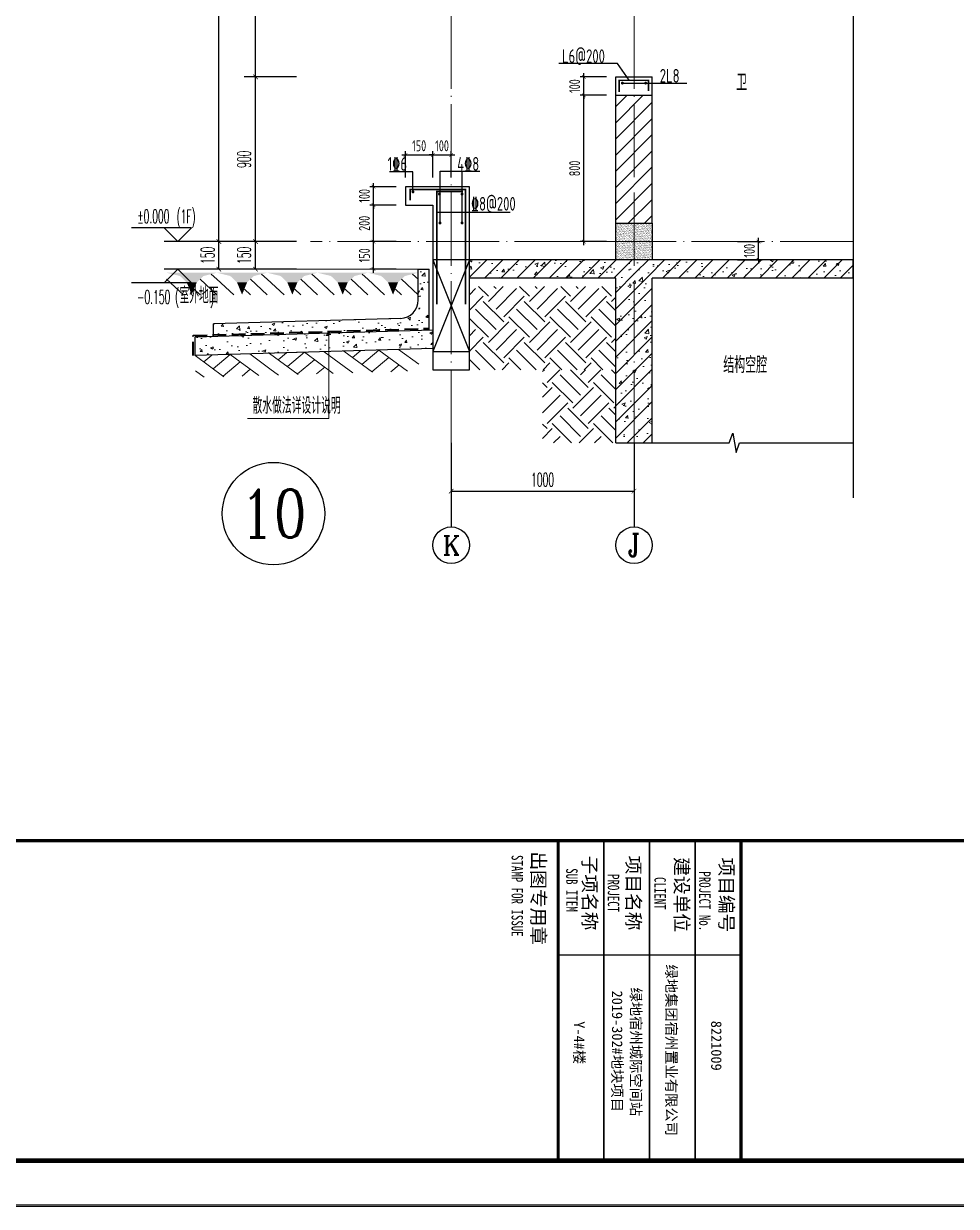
# Model space of a CAD drawing. Extents: x 826826 to 1642106, y -156213 to 399140.
# Drawn here: x 1585848 to 1590949, y 282493 to 288958 of the extents above; entities that cross this region are included whole.
import ezdxf
from ezdxf.enums import TextEntityAlignment as Align

# ---------------------------------------------------------------- set-up
doc = ezdxf.new("R2010")
doc.units = 0
doc.header["$LTSCALE"] = 1000
doc.linetypes.add('DASH', pattern=[0.35, 0.25, -0.1])
doc.linetypes.add('DOTE', pattern=[2.4200000000000004, 2, -0.2, 0.02, -0.2])
doc.layers.get('0').update_dxf_attribs({"linetype": 'CONTINUOUS'})
doc.layers.get('DEFPOINTS').update_dxf_attribs({"linetype": 'CONTINUOUS'})
for name, color, linetype in [('AXIS', 3, 'CONTINUOUS'), ('AXIS_TEXT', 4, 'CONTINUOUS'), ('COLUMN', 4, 'CONTINUOUS'), ('DIM', 2, 'CONTINUOUS'), ('DIM_ELEV', 3, 'CONTINUOUS'), ('DIM_SYMB', 3, 'CONTINUOUS'), ('PUB_DIM', 3, 'CONTINUOUS'), ('PUB_TEXT', 2, 'CONTINUOUS'), ('REIN', 6, 'CONTINUOUS'), ('S-大样-砼线', 7, 'CONTINUOUS'), ('S-引出线', 40, 'CONTINUOUS'), ('TEXT', 2, 'CONTINUOUS'), ('WALL', 5, 'CONTINUOUS'), ('yichutu', 7, 'CONTINUOUS'), ('图签文字', 4, 'CONTINUOUS'), ('立面-看线', 251, 'CONTINUOUS')]:
    doc.layers.add(name, color=color, linetype=linetype)
for name, color, linetype, lineweight in [('DOTE', 251, 'DOTE', 9), ('PUB_HATCH', 8, 'CONTINUOUS', 9), ('图框', 9, 'CONTINUOUS', 18), ('图签', 147, 'CONTINUOUS', 18), ('填充', 251, 'CONTINUOUS', 5), ('平面-排水沟', 86, 'CONTINUOUS', 15), ('立面-中轮廓线', 213, 'CONTINUOUS', 35), ('粉刷', 251, 'CONTINUOUS', 9)]:
    doc.layers.add(name, color=color, linetype=linetype, lineweight=lineweight)
doc.styles.add('_TCH_AXIS', font='COMPLEX', dxfattribs={"bigfont": 'GBCBIG'})
doc.styles.add('_TCH_DIM', font='SIMPLEX.shx', dxfattribs={"width": 0.7, "bigfont": 'GBCBIG.shx'})
doc.styles.add('_TCH_DIM_T3', font='SIMPLEX.shx', dxfattribs={"width": 0.4941176470588236, "bigfont": 'GBCBIG.shx'})
doc.styles.add('COMPLEX', font='COMPLEX')
doc.styles.add('DIM_FONT_T3', font='SIMPLEX', dxfattribs={"width": 0.7058823529411765, "bigfont": 'GBCBIG'})
doc.styles.add('TSSD_DIMENSION', font='Tssdeng.shx', dxfattribs={"width": 0.7, "bigfont": 'tssdchn.shx'})
doc.styles.add('TSSD_REIN', font='tssdeng.shx', dxfattribs={"width": 0.7, "height": 300, "bigfont": 'tssdchn.shx'})
doc.styles.add('w', font='tssdeng.shx', dxfattribs={"width": 0.8, "bigfont": 'tssdchn.shx'})
doc.styles.add('宋体', font='', dxfattribs={"height": 50})
doc.styles.add('建筑图签-1', font='simhei.ttf', dxfattribs={"width": 0.7})
doc.styles.get('宋体').set_extended_font_data('SimSun')
doc.dimstyles.new('_TCH_ARCH&&25', dxfattribs={"dimtxt": 74.375, "dimasz": 25, "dimexe": 62.5, "dimexo": 75, "dimgap": 25, "dimtad": 1, "dimdec": 0, "dimzin": 0, "dimdsep": 46, "dimtxsty": '_TCH_DIM_T3', "dimblk": 'ARCHTICK', "dimcen": 0.09, "dimclrt": 7, "dimazin": 0, "dimtfac": 1, "dimtdec": 0, "dimtix": 1, "dimtmove": 2, "dimatfit": 3, "dimldrblk": 'ARCHTICK', "dimfxl": 0, "dimtolj": 1, "dimtzin": 0, "dimarcsym": 0})
doc.dimstyles.new('TSSD_20_20', dxfattribs={"dimtxt": 60, "dimasz": 20, "dimexe": 20, "dimexo": 50, "dimgap": 20, "dimtad": 1, "dimdec": 0, "dimzin": 0, "dimdsep": 46, "dimtxsty": 'TSSD_DIMENSION', "dimblk": 'ARCHTICK', "dimblk1": 'ARCHTICK', "dimblk2": 'ARCHTICK', "dimcen": 0, "dimdle": 20, "dimclrt": 7, "dimadec": 0, "dimazin": 0, "dimtfac": 1, "dimtdec": 0, "dimtix": 1, "dimtmove": 2, "dimatfit": 3, "dimfxl": 0, "dimtolj": 1, "dimtzin": 0, "dimarcsym": 0})
pattern_1 = [(50.00000000000016, (28072.98604835232, 249033.2504860063), (143.4520365201507, -12.55042699651864), [14.99999999999997, -164.9999999999995]), (355.0000000000001, (28072.98604835232, 249033.2504860063), (-27.7502667226004, 150.4384267400023), [12, -132]), (100.4514000000001, (28084.94038435235, 249032.2046180062), (115.7018763428039, 137.887908412191), [12.74803799999998, -140.2284223999996]), (46.18420000000015, (28072.98604835232, 249073.2504860063), (213.448209725129, -33.10380286580305), [22.5, -247.5]), (96.63560000000004, (28090.77339735231, 249070.4918246062), (186.9325411097402, 194.8235741800888), [19.12205759999994, -210.3425999999996]), (351.1842000000001, (28072.98604835232, 249073.2504860063), (186.9323890267249, 194.8237201850654), [18, -198]), (21.00000000000014, (28092.98604835232, 249063.2504860063), (119.3814104236925, -80.52377813306745), [15, -165]), (326.0000000000002, (28092.98604835232, 249063.2504860063), (48.66306638431596, 145.0300090093707), [11.99999999999997, -131.9999999999995]), (71.45140000000016, (28102.93449495232, 249056.5401648062), (168.0445257162978, 64.50609934199092), [12.74803799999997, -140.2284223999995]), (37.50000000000015, (28072.98604835232, 249033.2504860063), (2.431971063457958, 66.5787707662623), [0, -130.3999999999995, 0, -133.9999999999995, 0, -132.4999999999995]), (7.500000000000139, (28072.98604835232, 249033.2504860063), (52.61390748842951, 78.8823423764722), [0, -76.39999999999995, 0, -127.4, 0, -50.49999999999998]), (327.5000000000001, (28028.38604835235, 249033.2504860063), (106.7644872344818, -4.510974346875678), [0, -50, 0, -156, 0, -207]), (317.5000000000001, (28008.38604835235, 249033.2504860063), (116.6372338684772, 20.02099646646384), [0, -64.99999999999973, 0, -103.5999999999997, 0, -146.9999999999995])]
pattern_2 = [(45, (689015.7944311065, 456209.4143234123), (-44.19417382415921, 44.19417382415922), []), (49.99999999999999, (689015.7944311065, 456209.4143234123), (179.3150456501884, -15.68803374564878), [18.75, -206.25]), (355, (689015.7944311065, 456209.4143234123), (-34.68783340325, 188.048033425003), [15, -165]), (100.4514, (689030.7373511065, 456208.1069884123), (144.6273454285054, 172.3598855152384), [15.9350475, -175.285528]), (46.18420000000002, (689015.7944311065, 456259.4143234123), (266.8102621564111, -41.37975358225452), [28.12499999999996, -309.3749999999993]), (96.6356, (689038.0286173566, 456255.9659966624), (233.6656763871758, 243.5294677251104), [23.902572, -262.92825]), (351.1842, (689015.7944311065, 456259.4143234123), (233.6654862834068, 243.5296502313311), [22.5, -247.5]), (21, (689040.7944311065, 456246.9143234123), (149.2267630296154, -100.6547226663347), [18.75, -206.25]), (326.0000000000001, (689040.7944311065, 456246.9143234123), (60.82883298039543, 181.2875112617133), [15, -165]), (71.4514, (689053.2299893566, 456238.5264219124), (210.0556571453725, 80.6326241774881), [15.9350475, -175.285528]), (37.50000000000001, (689015.7944311065, 456209.4143234123), (3.039963829322667, 83.22346345782788), [0, -163, 0, -167.5, 0, -165.625]), (7.499999999999999, (689015.7944311065, 456209.4143234123), (65.76738436053715, 98.60292797059006), [0, -95.5, 0, -159.25, 0, -63.125]), (327.5, (688960.0444311065, 456209.4143234123), (133.4556090431022, -5.638717933594939), [0, -62.5, 0, -195, 0, -258.75]), (317.5, (688935.0444311065, 456209.4143234123), (145.7965423355966, 25.02624558307943), [0, -81.25, 0, -129.5, 0, -183.75])]

# ---------------------------------------------------------------- blocks, each defined once
blk = doc.blocks.new('GFDDDDRG')
at = {"layer": '图框'}
blk.add_lwpolyline([(923309.7791572664, -107436.9617041193), (923309.7791572663, -159999.4617041193), (893609.7791572664, -159999.4617041193), (893609.7791572665, -107436.9617041193)], close=True, dxfattribs=at)
blk.add_lwpolyline([(923309.7791572664, -107436.9617041193), (923309.7791572663, -159999.4617041193), (893609.7791572664, -159999.4617041193), (893609.7791572665, -107436.9617041193)], close=True, dxfattribs=at)
at = {"layer": '图框', "const_width": 50}
blk.add_lwpolyline([(894109.7791572664, -159499.4617041193), (922809.7791572663, -159499.4617041193), (922809.7791572664, -108686.9617041193), (894109.7791572665, -108686.9617041193)], close=True, dxfattribs=at)
at = {"layer": '图框'}
for points, const_width in [([(894109.7791572664, -156001.9275948983), (922809.7791572667, -156001.9275948984)], 35), ([(909659.9454417027, -159501.9275948984), (909659.9454417027, -156001.9275948984)], 35), ([(910159.9454417027, -156001.9275948984), (910159.9454417027, -159501.9275948984)], 17.5), ([(910659.9454417027, -156001.9275948984), (910659.9454417027, -159501.9275948984)], 17.5), ([(911159.9454417026, -156001.9275948984), (911159.9454417026, -159501.9275948984)], 17.5), ([(911659.9454417026, -156001.9275948984), (911659.9454417026, -159501.9275948984)], 35), ([(911659.9454417026, -156001.9275948984), (911659.9454417026, -159501.9275948984)], 35), ([(909659.9454417027, -157251.9275948984), (911659.9454417026, -157251.9275948984)], 17.5)]:
    blk.add_lwpolyline(points, dxfattribs=dict(at, const_width=const_width))
at = {"layer": '图框', "style": '建筑图签-1', "width": 0.7}
for s, p in [('STAMP FOR ISSUE', (909150.4448918499, -156158.2818794052)), ('SUB ITEM', (909747.6113625824, -156303.1139998554)), ('PROJECT', (910203.1725420569, -156366.3772103355)), ('CLIENT', (910712.7631122422, -156398.8123677715)), ('PROJECT No.', (911202.3454485701, -156336.7690014566, -899.4999999998836))]:
    blk.add_text(s, height=125, rotation=270, dxfattribs=at).set_placement(p)
at = {"layer": '图签', "color": 2, "style": '宋体'}
for s, p in [('绿地集团宿州置业有限公司', (910840.7919575407, -157354.5004082438)), ('2019-302#地块项目', (910249.0772107216, -157640.4464961242)), ('绿地宿州城际空间站', (910453.6357683344, -157606.8457105419)), ('Y-4#楼', (909833.6923875448, -157976.5225685185)), ('8221009', (911333.6923875448, -157970.6300247402))]:
    blk.add_text(s, height=114.672396144415, rotation=270, dxfattribs=at).set_placement(p)
at = {"layer": '图签文字', "color": 7, "style": '建筑图签-1'}
for s, p in [('出图专用章', (909368.8168761049, -156119.8586249647)), ('子项名称', (909929.9880442958, -156165.2294689735)), ('项目名称', (910408.3362978305, -156165.2294689735)), ('建设单位', (910937.324953121, -156182.0120920498)), ('项目编号', (911426.0158049238, -156185.9005923473))]:
    blk.add_text(s, height=150, rotation=270, dxfattribs=at).set_placement(p)
blk = doc.blocks.new('yct-1051-594-26275-14850-25-1002.0')
at = {"layer": 'yichutu', "color": 7}
blk.add_lwpolyline([(0, 0), (0, 14850), (26275, 14850), (26275, 0)], close=True, dxfattribs=at)
blk = doc.blocks.new('$LinePat$素土夯实')
at = {"color": 0}
for p, q in [((0, -210.0000000002183), (210.0000000002183, 0)), ((120.0000000004366, -300), (420.0000000004366, 0)), ((420.0000000004366, 0), (607.5000000004366, -187.5)), ((495.0000000004366, -300), (795.0000000008258, 0)), ((615.0000000006003, 0), (705.0000000005821, -89.99999999998181)), ((314.9999999997817, -105.0000000001091), (502.4999999997817, -292.5000000001091)), ((210.0000000002183, -209.9999999999454), (300, -300)), ((705.0000000010441, -300), (795.0000000008258, -210.0000000002183))]:
    blk.add_line(p, q, dxfattribs=at)
blk = doc.blocks.new('$LinePat$自然土壤')
at = {"color": 0}
for p, q in [((0, -90.00000000005457), (70.98591549290177, -19.01408450693634)), ((0, -300), (210.7368421054289, -89.26315789457112)), ((420.0000000004366, -300), (629.9999999995634, -90.00000000005457)), ((210.0000000002183, -300), (286.3636363636379, -223.6363636365804))]:
    blk.add_line(p, q, dxfattribs=at)
for points in [[(0, 0), (629.9999999995634, 0), (168.0000000003929, -44.99999999989086), (462.0000000002619, -44.99999999989086)], [(168.0000000003929, -44.99999999989086), (462.0000000002619, -44.99999999989086), (252.0000000000437, -131.9999999998799), (377.9999999995198, -131.9999999998799)], [(252.0000000000437, -131.9999999998799), (377.9999999995198, -131.9999999998799), (314.9999999997817, -300)]]:
    blk.add_solid(points, dxfattribs=at)
blk = doc.blocks.new('sanshui')
at = {"layer": '粉刷'}
h = blk.add_hatch(dxfattribs=at)
h.set_pattern_fill('混凝土', color=256, scale=20)
h.set_pattern_definition(pattern_1)
edge = h.paths.add_edge_path()
edge.add_line((346317.8252895003, 427329.631422094), (346257.8252895003, 427329.6314220941))
edge.add_line((346257.8252895004, 427329.631422094), (346257.8252895003, 427160.2764119735))
edge.add_arc((346157.8252895003, 427160.2764119735), 100.0000000000227, 271.7183580016376, 359.9999999999833, ccw=False)
edge.add_line((346160.8239404108, 427060.3213816212), (345137.8252895002, 427029.6314220941))
edge.add_line((345137.8252895002, 427029.6314220941), (345137.8252895002, 426969.6044281662))
edge.add_line((345137.8252895002, 426969.6044281662), (346317.8252895002, 427005.0044281661))
edge.add_line((346317.8252895002, 427005.0044281661), (346317.8252895003, 427329.631422094))
h = blk.add_hatch(dxfattribs=at)
h.set_pattern_fill('混凝土', color=256, scale=20)
h.set_pattern_definition(pattern_1)
h.paths.add_polyline_path([(346337.8252895002, 426895.5549392985), (346337.8252895002, 426995.5999291781), (345037.8252895002, 426956.5999291783), (345037.8252895002, 426856.5549392988)])
at = {"layer": 'COLUMN'}
for p, q in [((346257.8252895004, 427329.631422094), (346317.8252895004, 427329.631422094)), ((346257.8252895003, 427160.2764119735), (346257.8252895004, 427329.631422094)), ((346317.8252895002, 426994.999929178), (346317.8252895004, 427329.631422094)), ((346160.8239404108, 427060.3213816212), (345137.8252895002, 427029.6314220941)), ((346338.1251545461, 426995.6089251295), (345037.8252895002, 426956.5999291783)), ((345137.8252895002, 426959.5999291783), (345137.8252895002, 427029.6314220941)), ((345037.8252895002, 426856.5549392988), (345037.8252895002, 426956.5999291783)), ((346338.1251545559, 426895.5639352502), (345037.8252895002, 426856.5549392988))]:
    blk.add_line(p, q, dxfattribs=at)
blk.add_arc((346157.8252895003, 427160.2764119735), 100, 271.7183580025722, 0, dxfattribs=at)
at = {"layer": '立面-中轮廓线', "linetype": 'DASH', "ltscale": 0.3}
blk.add_lwpolyline([(345027.8252895002, 426856.5549392988), (345027.8252895002, 426966.3044281662), (346317.8252895002, 427005.0044281661)], dxfattribs=at)
at = {"layer": '粉刷'}
blk.add_line((344881.4937397202, 427329.6314220942), (346257.8252895004, 427329.6314220939), dxfattribs=at)
at = {"layer": '粉刷', "yscale": 0.4, "zscale": 0.4}
for name, p, xscale, rotation in [('$LinePat$自然土壤', (345156.7600496762, 427309.6314220941), -0.4369306507241237, 359.9999999999903), ('$LinePat$自然土壤', (345432.0263596322, 427309.631422094), -0.4369306507241237, 359.9999999999903), ('$LinePat$自然土壤', (345707.2926695882, 427309.631422094), -0.4369306507241237, 359.9999999999903), ('$LinePat$自然土壤', (345982.5589795442, 427309.631422094), -0.4369306507241237, 359.9999999999903), ('$LinePat$自然土壤', (346257.8252895002, 427309.6314220939), -0.4369306507241237, 359.9999999999903), ('$LinePat$素土夯实', (345444.4919561668, 426868.7549392987), -0.5117605352322558, 1.718358001643932), ('$LinePat$素土夯实', (345851.1586228333, 426880.9549392986), -0.5117605352322558, 1.718358001643932), ('$LinePat$素土夯实', (346257.8252894999, 426893.1549392985), -0.5117605352322558, 1.718358001643932)]:
    blk.add_blockref(name, p, dxfattribs=dict(at, xscale=xscale, rotation=rotation))
blk = doc.blocks.new('_ArchTick')
at = {"color": 0, "linetype": 'ByBlock', "const_width": 0.15}
blk.add_lwpolyline([(-0.5, -0.5), (0.5, 0.5)], dxfattribs=at)
blk = doc.blocks.new('*D1565')
at = {"layer": 'DEFPOINTS', "color": 0}
for p in [(1588086.201407428, 288240.0929685195), (1587936.20140743, 288066.3822785636), (1588086.201407428, 288066.3822785665)]:
    blk.add_point(p, dxfattribs=at)
at = {"layer": 'DIM', "color": 0, "lineweight": -2}
for p, q in [((1587936.20140743, 288116.3822785636), (1587936.20140743, 288260.0929685195)), ((1588086.201407428, 288116.3822785665), (1588086.201407428, 288260.0929685195)), ((1587916.20140743, 288240.0929685195), (1588106.201407428, 288240.0929685195))]:
    blk.add_line(p, q, dxfattribs=at)
at = {"layer": 'DIM', "color": 0, "lineweight": -2, "xscale": 20, "yscale": 20, "zscale": 20, "rotation": 180}
blk.add_blockref('_ArchTick', (1587936.20140743, 288240.0929685195), dxfattribs=at)
at = {"layer": 'DIM', "color": 0, "lineweight": -2, "xscale": 20, "yscale": 20, "zscale": 20}
blk.add_blockref('_ArchTick', (1588086.201407428, 288240.0929685195), dxfattribs=at)
at = {"layer": 'DIM', "color": 7, "insert": (1588011.201407429, 288290.0929685195), "char_height": 60, "attachment_point": 5, "style": 'TSSD_DIMENSION'}
blk.add_mtext('\\A1;150', dxfattribs=at)
blk = doc.blocks.new('*D1566')
at = {"layer": 'DEFPOINTS', "color": 0}
for p in [(1588186.201400751, 288240.092968522), (1588086.201407429, 288066.3822785665), (1588186.201400751, 288066.3822785683)]:
    blk.add_point(p, dxfattribs=at)
at = {"layer": 'DIM', "color": 0, "lineweight": -2}
for p, q in [((1588086.201407429, 288116.3822785665), (1588086.201407429, 288260.092968522)), ((1588186.201400751, 288116.3822785683), (1588186.201400751, 288260.092968522)), ((1588086.201407429, 288240.092968522), (1588066.201407429, 288240.092968522)), ((1588086.201407429, 288240.092968522), (1588186.201400751, 288240.092968522)), ((1588186.201400751, 288240.092968522), (1588206.201400751, 288240.092968522))]:
    blk.add_line(p, q, dxfattribs=at)
at = {"layer": 'DIM', "color": 0, "lineweight": -2, "xscale": 20, "yscale": 20, "zscale": 20}
blk.add_blockref('_ArchTick', (1588086.201407429, 288240.092968522), dxfattribs=at)
at = {"layer": 'DIM', "color": 0, "lineweight": -2, "xscale": 20, "yscale": 20, "zscale": 20, "rotation": 180}
blk.add_blockref('_ArchTick', (1588186.201400751, 288240.092968522), dxfattribs=at)
at = {"layer": 'DIM', "color": 7, "insert": (1588136.20140409, 288290.092968522), "char_height": 60, "attachment_point": 5, "style": 'TSSD_DIMENSION'}
blk.add_mtext('\\A1;100', dxfattribs=at)
blk = doc.blocks.new('*D1567')
at = {"layer": 'DEFPOINTS', "color": 0}
for p in [(1589701.383766725, 287766.3824159142), (1589867.343651816, 287766.3824159142), (1589701.383766725, 287666.3824160981)]:
    blk.add_point(p, dxfattribs=at)
at = {"layer": 'DIM', "color": 0, "lineweight": -2}
for p, q in [((1589751.383766725, 287766.3824159142), (1589887.343651816, 287766.3824159142)), ((1589867.343651816, 287766.3824159142), (1589867.343651816, 287786.3824159142)), ((1589867.343651816, 287666.3824160981), (1589867.343651816, 287766.3824159142)), ((1589751.383766725, 287666.3824160981), (1589887.343651816, 287666.3824160981)), ((1589867.343651816, 287666.3824160981), (1589867.343651816, 287646.3824160981))]:
    blk.add_line(p, q, dxfattribs=at)
at = {"layer": 'DIM', "color": 0, "lineweight": -2, "xscale": 20, "yscale": 20, "zscale": 20}
for p, rotation in [((1589867.343651816, 287766.3824159142), 270), ((1589867.343651816, 287666.3824160981), 90)]:
    blk.add_blockref('_ArchTick', p, dxfattribs=dict(at, rotation=rotation))
at = {"layer": 'DIM', "color": 7, "insert": (1589817.343651816, 287716.3824160064), "char_height": 60, "attachment_point": 5, "rotation": 90, "style": 'TSSD_DIMENSION'}
blk.add_mtext('\\A1;100', dxfattribs=at)
blk = doc.blocks.new('*D1568')
at = {"layer": 'DEFPOINTS', "color": 0}
for p in [(1587761.590640981, 288066.3822785795), (1587936.20140743, 288066.3822785795), (1587936.20140743, 287966.3822785638)]:
    blk.add_point(p, dxfattribs=at)
at = {"layer": 'DIM', "color": 0, "lineweight": -2}
for p, q in [((1587886.20140743, 288066.3822785795), (1587741.590640981, 288066.3822785795)), ((1587761.590640981, 288066.3822785795), (1587761.590640981, 288086.3822785795)), ((1587761.590640981, 287966.3822785638), (1587761.590640981, 288066.3822785795)), ((1587886.20140743, 287966.3822785638), (1587741.590640981, 287966.3822785638)), ((1587761.590640981, 287966.3822785638), (1587761.590640981, 287946.3822785638))]:
    blk.add_line(p, q, dxfattribs=at)
at = {"layer": 'DIM', "color": 0, "lineweight": -2, "xscale": 20, "yscale": 20, "zscale": 20}
for p, rotation in [((1587761.590640981, 288066.3822785795), 270), ((1587761.590640981, 287966.3822785638), 90)]:
    blk.add_blockref('_ArchTick', p, dxfattribs=dict(at, rotation=rotation))
at = {"layer": 'DIM', "color": 7, "insert": (1587711.590640981, 288016.3822785719), "char_height": 60, "attachment_point": 5, "rotation": 90, "style": 'TSSD_DIMENSION'}
blk.add_mtext('\\A1;100', dxfattribs=at)
blk = doc.blocks.new('*D1569')
at = {"layer": 'DEFPOINTS', "color": 0}
for p in [(1587761.590640981, 287966.3822785638), (1587936.20140743, 287966.3822785638), (1587936.20140743, 287766.3822785674)]:
    blk.add_point(p, dxfattribs=at)
at = {"layer": 'DIM', "color": 0, "lineweight": -2}
for p, q in [((1587886.20140743, 287966.3822785638), (1587741.590640981, 287966.3822785638)), ((1587761.590640981, 287746.3822785674), (1587761.590640981, 287986.3822785638)), ((1587886.20140743, 287766.3822785674), (1587741.590640981, 287766.3822785674))]:
    blk.add_line(p, q, dxfattribs=at)
at = {"layer": 'DIM', "color": 0, "lineweight": -2, "xscale": 20, "yscale": 20, "zscale": 20}
for p, rotation in [((1587761.590640981, 287966.3822785638), 90), ((1587761.590640981, 287766.3822785674), 270)]:
    blk.add_blockref('_ArchTick', p, dxfattribs=dict(at, rotation=rotation))
at = {"layer": 'DIM', "color": 7, "insert": (1587711.590640981, 287866.3822785658), "char_height": 60, "attachment_point": 5, "rotation": 90, "style": 'TSSD_DIMENSION'}
blk.add_mtext('\\A1;200', dxfattribs=at)
blk = doc.blocks.new('*D1570')
at = {"layer": 'DEFPOINTS', "color": 0}
for p in [(1587761.590640981, 287766.3822785674), (1587936.20140743, 287766.3822785674), (1587936.20140743, 287616.3822785673)]:
    blk.add_point(p, dxfattribs=at)
at = {"layer": 'DIM', "color": 0, "lineweight": -2}
for p, q in [((1587886.20140743, 287766.3822785674), (1587741.590640981, 287766.3822785674)), ((1587761.590640981, 287596.3822785673), (1587761.590640981, 287786.3822785674)), ((1587886.20140743, 287616.3822785673), (1587741.590640981, 287616.3822785673))]:
    blk.add_line(p, q, dxfattribs=at)
at = {"layer": 'DIM', "color": 0, "lineweight": -2, "xscale": 20, "yscale": 20, "zscale": 20}
for p, rotation in [((1587761.590640981, 287766.3822785674), 90), ((1587761.590640981, 287616.3822785673), 270)]:
    blk.add_blockref('_ArchTick', p, dxfattribs=dict(at, rotation=rotation))
at = {"layer": 'DIM', "color": 7, "insert": (1587711.590640981, 287691.3822785676), "char_height": 60, "attachment_point": 5, "rotation": 90, "style": 'TSSD_DIMENSION'}
blk.add_mtext('\\A1;150', dxfattribs=at)
blk = doc.blocks.new('*D1581')
at = {"layer": 'AXIS', "color": 0, "lineweight": -2}
for p, q in [((1588186.170924132, 286591.3799889551), (1588186.170924132, 286339.8463252953)), ((1589186.170924132, 286591.3799889551), (1589186.170924132, 286339.8463252953)), ((1588186.170924132, 286402.3463252953), (1589186.170924132, 286402.3463252953))]:
    blk.add_line(p, q, dxfattribs=at)
at = {"layer": 'DEFPOINTS', "color": 0}
for p in [(1588186.170924132, 286666.3799889551), (1589186.170924132, 286666.3799889551), (1589186.170924132, 286402.3463252953)]:
    blk.add_point(p, dxfattribs=at)
at = {"layer": 'AXIS', "color": 0, "lineweight": -2, "xscale": 25, "yscale": 25, "zscale": 25, "rotation": 180}
blk.add_blockref('_ArchTick', (1588186.170924132, 286402.3463252953), dxfattribs=at)
at = {"layer": 'AXIS', "color": 0, "lineweight": -2, "xscale": 25, "yscale": 25, "zscale": 25}
blk.add_blockref('_ArchTick', (1589186.170924132, 286402.3463252953), dxfattribs=at)
at = {"layer": 'AXIS', "color": 7, "insert": (1588686.170924132, 286464.5338252953), "char_height": 74.375, "attachment_point": 5, "style": '_TCH_DIM_T3'}
blk.add_mtext('\\A1;1000', dxfattribs=at)
blk = doc.blocks.new('*D1592')
at = {"layer": 'DEFPOINTS', "color": 0}
for p in [(1587116.007243467, 287766.3822785674), (1587416.007243488, 287766.3822785674), (1587416.007243488, 287615.9118303908)]:
    blk.add_point(p, dxfattribs=at)
at = {"layer": 'PUB_DIM', "color": 0, "lineweight": -2}
for p, q in [((1587341.007243488, 287766.3822785674), (1587053.507243467, 287766.3822785674)), ((1587116.007243467, 287615.9118303908), (1587116.007243467, 287766.3822785674)), ((1587341.007243488, 287615.9118303908), (1587053.507243467, 287615.9118303908))]:
    blk.add_line(p, q, dxfattribs=at)
at = {"layer": 'PUB_DIM', "color": 0, "lineweight": -2, "xscale": 25, "yscale": 25, "zscale": 25}
for p, rotation in [((1587116.007243467, 287766.3822785674), 90), ((1587116.007243467, 287615.9118303908), 270)]:
    blk.add_blockref('_ArchTick', p, dxfattribs=dict(at, rotation=rotation))
at = {"layer": 'PUB_DIM', "color": 7, "insert": (1587053.819743467, 287691.1470544793), "char_height": 74.375, "attachment_point": 5, "rotation": 90, "style": '_TCH_DIM_T3'}
blk.add_mtext('\\A1;150', dxfattribs=at)
blk = doc.blocks.new('*D1593')
at = {"layer": 'DEFPOINTS', "color": 0}
for p in [(1587116.007243467, 288666.3824160881), (1587416.007243488, 288666.3824160881), (1587416.007243488, 287766.3822785674)]:
    blk.add_point(p, dxfattribs=at)
at = {"layer": 'PUB_DIM', "color": 0, "lineweight": -2}
for p, q in [((1587341.007243488, 288666.3824160881), (1587053.507243467, 288666.3824160881)), ((1587116.007243467, 287766.3822785674), (1587116.007243467, 288666.3824160881)), ((1587341.007243488, 287766.3822785674), (1587053.507243467, 287766.3822785674))]:
    blk.add_line(p, q, dxfattribs=at)
at = {"layer": 'PUB_DIM', "color": 0, "lineweight": -2, "xscale": 25, "yscale": 25, "zscale": 25}
for p, rotation in [((1587116.007243467, 288666.3824160881), 90), ((1587116.007243467, 287766.3822785674), 270)]:
    blk.add_blockref('_ArchTick', p, dxfattribs=dict(at, rotation=rotation))
at = {"layer": 'PUB_DIM', "color": 7, "insert": (1587053.819743467, 288216.382347328), "char_height": 74.375, "attachment_point": 5, "rotation": 90, "style": '_TCH_DIM_T3'}
blk.add_mtext('\\A1;900', dxfattribs=at)
blk = doc.blocks.new('*D1594')
at = {"layer": 'DEFPOINTS', "color": 0}
for p in [(1587116.007243467, 290066.3822785678), (1587416.007243488, 290066.3822785678), (1587416.007243488, 288666.3824160881)]:
    blk.add_point(p, dxfattribs=at)
at = {"layer": 'PUB_DIM', "color": 0, "lineweight": -2}
for p, q in [((1587341.007243488, 290066.3822785678), (1587053.507243467, 290066.3822785678)), ((1587116.007243467, 288666.3824160881), (1587116.007243467, 290066.3822785678)), ((1587341.007243488, 288666.3824160881), (1587053.507243467, 288666.3824160881))]:
    blk.add_line(p, q, dxfattribs=at)
at = {"layer": 'PUB_DIM', "color": 0, "lineweight": -2, "xscale": 25, "yscale": 25, "zscale": 25}
for p, rotation in [((1587116.007243467, 290066.3822785678), 90), ((1587116.007243467, 288666.3824160881), 270)]:
    blk.add_blockref('_ArchTick', p, dxfattribs=dict(at, rotation=rotation))
at = {"layer": 'PUB_DIM', "color": 7, "insert": (1587053.819743467, 289366.3823473282), "char_height": 74.375, "attachment_point": 5, "rotation": 90, "style": '_TCH_DIM_T3'}
blk.add_mtext('\\A1;1400', dxfattribs=at)
blk = doc.blocks.new('*D1609')
at = {"layer": 'DEFPOINTS', "color": 0}
for p in [(1586916.007243462, 287766.3822785674), (1587416.007243488, 287766.3822785674), (1587416.007243488, 287615.9118303908)]:
    blk.add_point(p, dxfattribs=at)
at = {"layer": 'PUB_DIM', "color": 0, "lineweight": -2}
for p, q in [((1587341.007243488, 287766.3822785674), (1586853.507243462, 287766.3822785674)), ((1586916.007243462, 287615.9118303908), (1586916.007243462, 287766.3822785674)), ((1587341.007243488, 287615.9118303908), (1586853.507243462, 287615.9118303908))]:
    blk.add_line(p, q, dxfattribs=at)
at = {"layer": 'PUB_DIM', "color": 0, "lineweight": -2, "xscale": 25, "yscale": 25, "zscale": 25}
for p, rotation in [((1586916.007243462, 287766.3822785674), 90), ((1586916.007243462, 287615.9118303908), 270)]:
    blk.add_blockref('_ArchTick', p, dxfattribs=dict(at, rotation=rotation))
at = {"layer": 'PUB_DIM', "color": 7, "insert": (1586853.819743462, 287691.1470544793), "char_height": 74.375, "attachment_point": 5, "rotation": 90, "style": '_TCH_DIM_T3'}
blk.add_mtext('\\A1;150', dxfattribs=at)
blk = doc.blocks.new('*D1610')
at = {"layer": 'DEFPOINTS', "color": 0}
for p in [(1586916.007243462, 290666.3822785674), (1587416.007243488, 290666.3822785674), (1587416.007243488, 287766.3822785674)]:
    blk.add_point(p, dxfattribs=at)
at = {"layer": 'PUB_DIM', "color": 0, "lineweight": -2}
for p, q in [((1587341.007243488, 290666.3822785674), (1586853.507243462, 290666.3822785674)), ((1586916.007243462, 287766.3822785674), (1586916.007243462, 290666.3822785674)), ((1587341.007243488, 287766.3822785674), (1586853.507243462, 287766.3822785674))]:
    blk.add_line(p, q, dxfattribs=at)
at = {"layer": 'PUB_DIM', "color": 0, "lineweight": -2, "xscale": 25, "yscale": 25, "zscale": 25}
for p, rotation in [((1586916.007243462, 290666.3822785674), 90), ((1586916.007243462, 287766.3822785674), 270)]:
    blk.add_blockref('_ArchTick', p, dxfattribs=dict(at, rotation=rotation))
at = {"layer": 'PUB_DIM', "color": 7, "insert": (1586853.819743462, 289216.3822785676), "char_height": 74.375, "attachment_point": 5, "rotation": 90, "style": '_TCH_DIM_T3'}
blk.add_mtext('\\A1;2900', dxfattribs=at)
blk = doc.blocks.new('_AXISO')
blk.add_circle((0, 0), 0.5)
at = {"layer": 'AXIS_TEXT', "style": 'COMPLEX', "width": 1.041666666666667}
blk.add_attdef('A', text='', height=0.56, dxfattribs=at).set_placement((-0.25, -0.28), (0.25, -0.28), align=Align.FIT)
blk = doc.blocks.new('20210809.03324977')
at = {"layer": 'REIN', "const_width": 9}
for points in [[(87270.69397699813, 67392.12446470314), (87270.69397699813, 67450.29107445793), (87571.93069054911, 67450.29107445793), (87571.93069054911, 66822.96496925758)], [(87558.2410893522, 67439.99080960208), (87416.58524265027, 67439.99080960208), (87416.58524265027, 66822.96496925758)]]:
    blk.add_lwpolyline(points, dxfattribs=at)
at = {"layer": 'REIN', "const_width": 8}
for points in [[(87281.17751216868, 67438.04746072937, 1), (87289.17751216868, 67438.04746072937, 1)], [(87425.94260319209, 67426.08854645968, 1), (87433.94260319209, 67426.08854645968, 1)], [(87549.67117955888, 67426.08854645968, 1), (87557.67117955888, 67426.08854645968, 1)], [(87429.22968043646, 67267.8253149112, 1), (87437.22968043646, 67267.8253149112, 1)], [(87549.67117955888, 67267.8253149112, 1), (87557.67117955888, 67267.8253149112, 1)]]:
    blk.add_lwpolyline(points, format="xyb", close=True, dxfattribs=at)
at = {"layer": 'S-大样-砼线'}
for p, q in [((87394.2579633056, 67065.93735919218), (87594.25796212282, 66565.93723981472)), ((87594.26091004934, 67065.93735919014), (87394.26091124795, 66565.93723980524))]:
    blk.add_line(p, q, dxfattribs=at)
blk.add_lwpolyline([(87594.25796916828, 67065.93735918641), (87394.2579633056, 67065.93735918641), (87394.25796330746, 66565.93723980896), (87594.25796916921, 66565.93723980896)], close=True, dxfattribs=at)
at = {"layer": 'S-引出线'}
for p, q in [((87285.17751216868, 67547.68343236984), (87157.25466771869, 67547.68343236984)), ((87285.17751216868, 67438.04746072937), (87285.17751216868, 67547.68343236984)), ((87433.22968043646, 67267.8253149112), (87433.229680436, 67550.55877132283)), ((87433.22968043646, 67550.55877132283), (87650.966053237, 67550.55877132283)), ((87553.67117955888, 67267.8253149112), (87553.67117955888, 67550.55877132283)), ((87416.58524265027, 67326.17834244331), (87817.33921366071, 67326.17834244331))]:
    blk.add_line(p, q, dxfattribs=at)
at = {"layer": 'TEXT', "style": 'TSSD_REIN', "width": 0.7}
for s, p in [('1%%1326', (87146.43289402712, 67553.39523121144)), ('4%%1328', (87527.10346193824, 67553.39523121144)), ('%%1328@200', (87602.11297937881, 67335.25822280126))]:
    blk.add_text(s, height=75, rotation=1.867629851175362e-07, dxfattribs=at).set_placement(p)
blk = doc.blocks.new('20210809.02282059')
at = {"layer": 'REIN', "const_width": 9}
blk.add_lwpolyline([(87484.17413905729, 66580.93723980524), (87484.17413905729, 66644.7473179046), (87644.05902665015, 66644.7473179046), (87644.05902665015, 66586.78243779903)], dxfattribs=at)
at = {"layer": 'REIN', "const_width": 8}
for points in [[(87497.66146427253, 66629.68552062381, 1), (87505.66146427253, 66629.68552062381, 1)], [(87625.09821334062, 66629.68552062381, 1), (87633.09821334062, 66629.68552062381, 1)]]:
    blk.add_lwpolyline(points, format="xyb", close=True, dxfattribs=at)
at = {"layer": 'S-引出线'}
for p, q in [((87474.5888281595, 66737.00278282212), (87154.50981688779, 66737.00278282212)), ((87538.80876634456, 66644.7473179046), (87474.5888281595, 66737.00278282212)), ((87501.66146427253, 66629.68552062381), (87853.2882327484, 66629.68552062381))]:
    blk.add_line(p, q, dxfattribs=at)
at = {"layer": 'TEXT', "style": 'w', "width": 0.7}
for s, p in [('L6@200', (87171.47256206069, 66739.17247021152)), ('2L8', (87706.15828353167, 66632.06966891466))]:
    blk.add_text(s, height=75, rotation=1.867629851175362e-07, dxfattribs=at).set_placement(p)
blk = doc.blocks.new('*D2708')
at = {"layer": 'DEFPOINTS', "color": 0}
for p in [(1588911.590634119, 288666.3824160886), (1589086.201400568, 288666.3824160886), (1589086.201329597, 288566.3824160829)]:
    blk.add_point(p, dxfattribs=at)
at = {"layer": 'DIM', "color": 0, "lineweight": -2}
for p, q in [((1589036.201400568, 288666.3824160886), (1588891.590634119, 288666.3824160886)), ((1588911.590634119, 288666.3824160886), (1588911.590634119, 288686.3824160886)), ((1588911.590634119, 288566.3824160829), (1588911.590634119, 288666.3824160886)), ((1589036.201329597, 288566.3824160829), (1588891.590634119, 288566.3824160829)), ((1588911.590634119, 288566.3824160829), (1588911.590634119, 288546.3824160829))]:
    blk.add_line(p, q, dxfattribs=at)
at = {"layer": 'DIM', "color": 0, "lineweight": -2, "xscale": 20, "yscale": 20, "zscale": 20}
for p, rotation in [((1588911.590634119, 288666.3824160886), 270), ((1588911.590634119, 288566.3824160829), 90)]:
    blk.add_blockref('_ArchTick', p, dxfattribs=dict(at, rotation=rotation))
at = {"layer": 'DIM', "color": 7, "insert": (1588861.590634119, 288616.382416086), "char_height": 60, "attachment_point": 5, "rotation": 90, "style": 'TSSD_DIMENSION'}
blk.add_mtext('\\A1;100', dxfattribs=at)
blk = doc.blocks.new('*D2709')
at = {"layer": 'DEFPOINTS', "color": 0}
for p in [(1588911.590634119, 288566.3824160829), (1589086.201329597, 288566.3824160829), (1589086.200761832, 287766.3864905052)]:
    blk.add_point(p, dxfattribs=at)
at = {"layer": 'DIM', "color": 0, "lineweight": -2}
for p, q in [((1588911.590634119, 287746.3864905052), (1588911.590634119, 288586.3824160829)), ((1589036.201329597, 288566.3824160829), (1588891.590634119, 288566.3824160829)), ((1589036.200761832, 287766.3864905052), (1588891.590634119, 287766.3864905052))]:
    blk.add_line(p, q, dxfattribs=at)
at = {"layer": 'DIM', "color": 0, "lineweight": -2, "xscale": 20, "yscale": 20, "zscale": 20}
for p, rotation in [((1588911.590634119, 288566.3824160829), 90), ((1588911.590634119, 287766.3864905052), 270)]:
    blk.add_blockref('_ArchTick', p, dxfattribs=dict(at, rotation=rotation))
at = {"layer": 'DIM', "color": 7, "insert": (1588861.590634119, 288166.3844532943), "char_height": 60, "attachment_point": 5, "rotation": 90, "style": 'TSSD_DIMENSION'}
blk.add_mtext('\\A1;800', dxfattribs=at)

msp = doc.modelspace()

# ---------------------------------------------------------------- hatches: boundary and pattern name
at = {"layer": 'PUB_HATCH'}
h = msp.add_hatch(dxfattribs=at)
h.set_pattern_fill('普通砖', color=256, scale=25, style=0)
h.set_pattern_definition([(45, (689015.7944311065, 456254.2921609124), (-44.19419150182874, 44.19419150182875), [])])
h.paths.add_polyline_path([(1589286.201393859, 287866.3824164361), (1589286.201393863, 288566.3824160879), (1589086.201393863, 288566.3824160892), (1589086.201393859, 287866.3824164375)])
h = msp.add_hatch(dxfattribs=at)
h.set_pattern_fill('钢筋混凝土', color=256, scale=25, style=0)
h.set_pattern_definition(pattern_2)
h.paths.add_polyline_path([(1589186.198948557, 287599.7157497939), (1589186.20095029, 287666.3824164681), (1588286.201402964, 287666.3824167496), (1588286.201402933, 287566.3824167496), (1589086.197947642, 287566.382416488)])
h = msp.add_hatch(dxfattribs=at)
h.set_pattern_fill('钢筋混凝土', color=256, scale=25, style=0)
h.set_pattern_definition(pattern_2)
h.paths.add_polyline_path([(1590384.726313089, 287666.3824160933), (1589186.20095029, 287666.3824164681), (1589186.198948556, 287599.7157497939), (1589286.197947737, 287566.3824164256), (1590384.726313058, 287566.3824160933)])
h = msp.add_hatch(dxfattribs=at)
h.set_pattern_fill('钢筋混凝土', color=256, scale=25, style=0)
h.set_pattern_definition(pattern_2)
h.paths.add_polyline_path([(1589286.170924087, 286666.376986353), (1589286.197947737, 287566.3824164256), (1589186.198948557, 287599.7157497939), (1589086.197947642, 287566.382416488), (1589086.170924177, 286666.3829915699)])
at = {"layer": '填充'}
h = msp.add_hatch(dxfattribs=at)
h.set_pattern_fill('EARTH', color=250, scale=50, angle=45, style=0)
h.set_pattern_definition([(45, (722777.125289783, 413752.4642920565), (0, 224.5064030267289), [158.75, -158.75]), (45, (722735.0303392155, 413794.559242624), (0, 224.5064030267289), [158.75, -158.75]), (45, (722692.935388648, 413836.6541931916), (0, 224.5064030267289), [158.75, -158.75]), (135, (722692.935388648, 413864.7174935698), (-224.5064030267289, 0), [158.75, -158.75]), (135, (722735.0303392155, 413906.8124441374), (-224.5064030267289, 0), [158.75, -158.75]), (135, (722777.125289783, 413948.9073947049), (-224.5064030267289, 0), [158.75, -158.75])])
h.paths.add_polyline_path([(1588286.201400455, 287066.3958778118), (1589086.189765589, 287066.3886008356), (1589086.189765591, 287521.3803509483), (1588286.201400456, 287521.3759069645)])
h = msp.add_hatch(dxfattribs=at)
h.set_pattern_fill('EARTH', color=250, scale=50, angle=45, style=0)
h.set_pattern_definition([(45, (473587.9280507755, -168526.9898865215), (0, 224.5064030267289), [158.75, -158.75]), (45, (473545.8331002081, -168484.8949359538), (0, 224.5064030267289), [158.75, -158.75]), (45, (473503.7381496406, -168442.7999853863), (0, 224.5064030267289), [158.75, -158.75]), (135, (473503.7381496406, -168414.7366850079), (-224.5064030267289, 0), [158.75, -158.75]), (135, (473545.8331002081, -168372.6417344405), (-224.5064030267289, 0), [158.75, -158.75]), (135, (473587.9280507755, -168330.546783873), (-224.5064030267289, 0), [158.75, -158.75])])
h.paths.add_polyline_path([(1589086.201401042, 287066.3799889614), (1588686.201401042, 287066.3799889614), (1588686.20140104, 286666.3799890216), (1589086.20140104, 286666.3799888957)])
at = {"layer": '立面-看线'}
h = msp.add_hatch(dxfattribs=at)
h.set_pattern_fill('碎沙', color=256, scale=4)
h.set_pattern_definition([(37.50000000000001, (788032.9617499888, -97695.57004328258), (-0.32000625919681, 9.788264746586847), [0, -7.7216, 0, -8.636000000000001, 0, -8.255]), (7.499999999999999, (788032.9617499888, -97695.57004328258), (8.990465662760052, 14.33650201136708), [0, -4.1656, 0, -6.9596, 0, -2.667]), (327.5, (788026.7133499888, -97695.57004328258), (15.81984740482916, 0.028743693570914), [0, -2.54, 0, -9.144, 0, -11.938]), (317.5, (788026.7133499888, -97695.57004328258), (15.27112904944595, 4.458586465144325), [0, -1.27, 0, -5.9944, 0, -6.858])])
h.paths.add_polyline_path([(1589086.201400615, 287666.3824163512), (1589286.201400677, 287666.3824160149), (1589286.201400707, 287866.3824161803), (1589086.201400646, 287866.3824166933)])

# ---------------------------------------------------------------- linework, layer by layer
at = {"layer": 'AXIS'}
for p, q in [((1588186.170924132, 286666.3799889556), (1588186.170924132, 286206.9881831672)), ((1589186.170924132, 286666.3799889556), (1589186.170924132, 286206.9881831672))]:
    msp.add_line(p, q, dxfattribs=at)
at = {"layer": 'AXIS', "color": 6}
msp.add_circle((1587214.376619727, 286279.8038628798), 280, dxfattribs=at)
at = {"layer": 'DIM_ELEV'}
for p, q in [((1586766.007243461, 287841.3822785674), (1586438.007243461, 287841.3822785674)), ((1586691.007243461, 287766.3822785674), (1586616.007243461, 287841.3822785674)), ((1586691.007243461, 287766.3822785674), (1586766.007243461, 287841.3822785674)), ((1587116.007243467, 287766.3822785674), (1586616.007243461, 287766.3822785674)), ((1586691.007243461, 287615.9118303908), (1586616.007243461, 287540.9118303908)), ((1587116.007243467, 287615.9118303908), (1586616.007243461, 287615.9118303908)), ((1586691.007243461, 287615.9118303908), (1586766.007243461, 287540.9118303908)), ((1586766.007243461, 287540.9118303908), (1586438.007243461, 287540.9118303908))]:
    msp.add_line(p, q, dxfattribs=at)
at = {"layer": 'DIM_SYMB'}
for points in [[(1590384.726319795, 303746.3822785616), (1590384.726319794, 295084.5061337615), (1590437.226319794, 295065.3976964625), (1590332.226319794, 295046.8833634881), (1590384.726319794, 295028.2561337615), (1590384.726319794, 286366.3799889614)], [(1589086.201402164, 286666.3799889614), (1589707.338860978, 286666.3799889615), (1589726.447298278, 286718.8799889615), (1589744.961631252, 286613.8799889615), (1589763.588860978, 286666.3799889615), (1590384.726319794, 286666.3799889615)]]:
    msp.add_lwpolyline(points, dxfattribs=at)
at = {"layer": 'DOTE', "color": 1, "linetype": 'DOTE', "ltscale": 0.2}
for p, q in [((1588186.201452485, 286666.3843248276), (1588186.201452485, 304346.3866144274)), ((1589186.201452485, 286666.3843248276), (1589186.201452485, 304346.3866144274)), ((1590384.726371711, 287766.3866144336), (1587416.007295405, 287766.3866144336))]:
    msp.add_line(p, q, dxfattribs=at)
at = {"layer": 'PUB_HATCH', "color": 215}
msp.add_line((1588286.20139951, 287336.3822785681), (1588286.20139951, 287366.3822785681), dxfattribs=at)
at = {"layer": 'WALL'}
for p, q in [((1589086.201400568, 288566.3824160886), (1589086.201400568, 288666.3824160886)), ((1589086.201400568, 288666.3824160886), (1589286.201400568, 288666.3824160886)), ((1589286.201400568, 288566.3824160886), (1589286.201400568, 288666.3824160886)), ((1589086.201393859, 287866.3824164375), (1589086.201393863, 288566.3824160892)), ((1589086.201400568, 288566.3824160886), (1589286.201400568, 288566.3824160886)), ((1589286.201393859, 287866.3824164361), (1589286.201393863, 288566.3824160879)), ((1588286.201407568, 288066.3822785672), (1587936.20140743, 288066.3822785672)), ((1587936.20140743, 288066.3822785672), (1587936.20140743, 287966.3822785674)), ((1588286.20140298, 287666.382416737), (1588286.201407568, 288066.3822785672)), ((1587936.20140743, 287966.3822785674), (1588086.20140743, 287966.3822785672)), ((1588086.20140743, 287966.3822785672), (1588086.20140743, 287466.3822785675)), ((1589086.201393859, 287866.3824164375), (1589286.201393859, 287866.3824164361)), ((1589186.20095029, 287666.3824164681), (1588286.201402964, 287666.3824167496)), ((1590384.726313089, 287666.3824160933), (1589186.20095029, 287666.3824164681)), ((1590384.726313058, 287566.3824160933), (1590384.726313089, 287666.3824160933)), ((1588286.201396057, 287066.3799889229), (1588286.201401829, 287566.3824167398)), ((1589086.197947642, 287566.382416488), (1588286.201402933, 287566.3824167496)), ((1589086.170924177, 286666.3829915699), (1589086.197947642, 287566.382416488)), ((1589286.170924087, 286666.376986353), (1589286.197947737, 287566.3824164256)), ((1590384.726313058, 287566.3824160933), (1589286.197947737, 287566.3824164256)), ((1588086.201407446, 287466.3822786426), (1588086.201407358, 287066.3799889567)), ((1588086.201407358, 287066.3799889567), (1588286.201396057, 287066.3799889229)), ((1589086.170924177, 286666.3829915699), (1589286.170924087, 286666.376986353))]:
    msp.add_line(p, q, dxfattribs=at)
msp.add_lwpolyline([(1589086.201400609, 287866.3824164368), (1589286.201400745, 287866.3824164368), (1589286.201400745, 287666.3824164368), (1589086.201400609, 287666.3824164368)], close=True, dxfattribs=at)
at = {"layer": '平面-排水沟'}
for p, q in [((1587517.185073663, 287266.7892917958), (1587517.185073663, 286798.9482426275)), ((1587517.185073663, 286798.9482426275), (1587073.053325077, 286798.9482426275))]:
    msp.add_line(p, q, dxfattribs=at)
at = {"layer": '平面-排水沟', "const_width": 6.666666666666667}
msp.add_lwpolyline([(1587517.185073663, 287270.1226251291, 1), (1587517.185073663, 287263.4559584624, 1)], format="xyb", close=True, dxfattribs=at)

# ---------------------------------------------------------------- block references
at = {"xscale": 0.5, "yscale": 0.5, "zscale": 0.5}
msp.add_blockref('GFDDDDRG', (1133941.404852473, 362492.8878931574), dxfattribs=at)
msp.add_blockref('sanshui', (1241748.076246021, -139713.2491435265))
at = {"layer": 'AXIS'}
ref = msp.add_blockref('_AXISO', (1588186.170924132, 286106.9881831672), dxfattribs=dict(at, xscale=200, yscale=200, zscale=200))
ref.add_attrib('A', 'K', dxfattribs={"layer": 'AXIS_TEXT', "height": 103.815009077328, "style": '_TCH_AXIS'}).set_placement((1588139.206991454, 286055.0806786285), (1588233.13485681, 286055.0806786285), align=Align.FIT)
ref = msp.add_blockref('_AXISO', (1589186.170924132, 286106.9881831672), dxfattribs=dict(at, xscale=200, yscale=200, zscale=200))
ref.add_attrib('A', 'J', dxfattribs={"layer": 'AXIS_TEXT', "height": 124.0164149392218, "style": '_TCH_AXIS'}).set_placement((1589153.690434505, 286044.9799756976), (1589218.651413759, 286044.9799756976), align=Align.FIT)
at = {"layer": 'REIN'}
msp.add_blockref('20210809.02282059', (1501621.018613311, 222003.2756519974), dxfattribs=at)
at = {"layer": 'S-大样-砼线'}
msp.add_blockref('20210809.03324977', (1500691.94343397, 220600.4461660739), dxfattribs=at)
at = {"layer": 'yichutu', "rotation": 270}
msp.add_blockref('yct-1051-594-26275-14850-25-1002.0', (1580746.294431107, 308774.4070410978), dxfattribs=at)

# ---------------------------------------------------------------- texts
at = {"layer": 'AXIS_TEXT', "color": 6, "style": '_TCH_AXIS'}
msp.add_text('10', height=262.7563958440256, dxfattribs=at).set_placement((1587032.949584502, 286148.4256649578), (1587395.803654953, 286148.4256649578), align=Align.FIT)
at = {"layer": 'PUB_TEXT'}
for s, height, style, width, p in [('卫', 90, 'TSSD_REIN', 0.7, (1589745.419495748, 288592.0053942066)), ('%%P0.000', 74.375, '_TCH_DIM', 0.4941176470588236, (1586469.007243461, 287867.6322785674)), ('(1F)', 74.375, '_TCH_DIM', 0.4941176470588236, (1586684.382243461, 287866.4072785674)), ('-0.150', 74.375, '_TCH_DIM', 0.4941176470588236, (1586467.607243461, 287427.1618303908)), ('(', 74.375, '_TCH_DIM', 0.4941176470588236, (1586676.332243461, 287428.3868303908)), ('室外地面', 89.36170212765958, '_TCH_DIM', 0.7, (1586700.832243461, 287428.3868303908)), (')', 74.375, '_TCH_DIM', 0.4941176470588236, (1586867.640754099, 287428.3868303908)), ('结构空腔', 90, 'TSSD_REIN', 0.7, (1589674.629535899, 287047.7981866342)), ('散水做法详设计说明', 89.36170212765958, 'DIM_FONT_T3', 0.7058823529411765, (1587099.303325077, 286825.1982426275))]:
    msp.add_text(s, height=height, dxfattribs=dict(at, style=style, width=width)).set_placement(p)

# ---------------------------------------------------------------- dimensions: what is measured, and where the dimension line sits
at = {"layer": 'AXIS'}
dim = msp.add_aligned_dim(p1=(1588186.170924132, 286666.3799889551), p2=(1589186.170924132, 286666.3799889551), distance=-264.0336636598222, dimstyle='_TCH_ARCH&&25', dxfattribs=at)
dim.commit()
dim.dimension.update_dxf_attribs({"geometry": '*D1581', "text_midpoint": (1588686.170924132, 286464.5338252953)})
at = {"layer": 'DIM'}
for p1, p2, distance, picture, middle in [((1589086.201329597, 288566.3824160829), (1589086.201400568, 288666.3824160886), 174.6107664489679, '*D2708', (1588861.590634119, 288616.382416086)), ((1589086.200761832, 287766.3864905052), (1589086.201329597, 288566.3824160829), 174.61069547799673, '*D2709', (1588861.590634119, 288166.3844532943)), ((1587936.20140743, 288066.3822785636), (1588086.201407428, 288066.3822785665), 173.71068995300448, '*D1565', (1588011.201407429, 288290.0929685195)), ((1588086.201407429, 288066.3822785665), (1588186.201400751, 288066.3822785683), 173.71068995370294, '*D1566', (1588136.20140409, 288290.092968522)), ((1587936.20140743, 287966.3822785638), (1587936.20140743, 288066.3822785795), 174.6107664490119, '*D1568', (1587711.590640981, 288016.3822785719)), ((1587936.20140743, 287766.3822785674), (1587936.20140743, 287966.3822785638), 174.61076644901186, '*D1569', (1587711.590640981, 287866.3822785658)), ((1587936.20140743, 287616.3822785673), (1587936.20140743, 287766.3822785674), 174.61076644901186, '*D1570', (1587711.590640981, 287691.3822785676)), ((1589701.383766725, 287666.3824160981), (1589701.383766725, 287766.3824159142), -165.9598850910552, '*D1567', (1589817.343651816, 287716.3824160064))]:
    dim = msp.add_aligned_dim(p1=p1, p2=p2, distance=distance, dimstyle='TSSD_20_20', dxfattribs=at)
    dim.commit()
    dim.dimension.update_dxf_attribs({"geometry": picture, "text_midpoint": middle})
at = {"layer": 'PUB_DIM'}
for p1, p2, distance, picture, middle in [((1587416.007243488, 287766.3822785674), (1587416.007243488, 290666.3822785674), 500.00000002607703, '*D1610', (1586853.819743462, 289216.3822785676)), ((1587416.007243488, 288666.3824160881), (1587416.007243488, 290066.3822785678), 300.00000002095476, '*D1594', (1587053.819743467, 289366.3823473282)), ((1587416.007243488, 287766.3822785674), (1587416.007243488, 288666.3824160881), 300.00000002095476, '*D1593', (1587053.819743467, 288216.382347328)), ((1587416.007243488, 287615.9118303908), (1587416.007243488, 287766.3822785674), 500.00000002607703, '*D1609', (1586853.819743462, 287691.1470544793)), ((1587416.007243488, 287615.9118303908), (1587416.007243488, 287766.3822785674), 300.00000002095476, '*D1592', (1587053.819743467, 287691.1470544793))]:
    dim = msp.add_aligned_dim(p1=p1, p2=p2, distance=distance, dimstyle='_TCH_ARCH&&25', dxfattribs=at)
    dim.commit()
    dim.dimension.update_dxf_attribs({"geometry": picture, "text_midpoint": middle})

doc.saveas('drawing.dxf')
